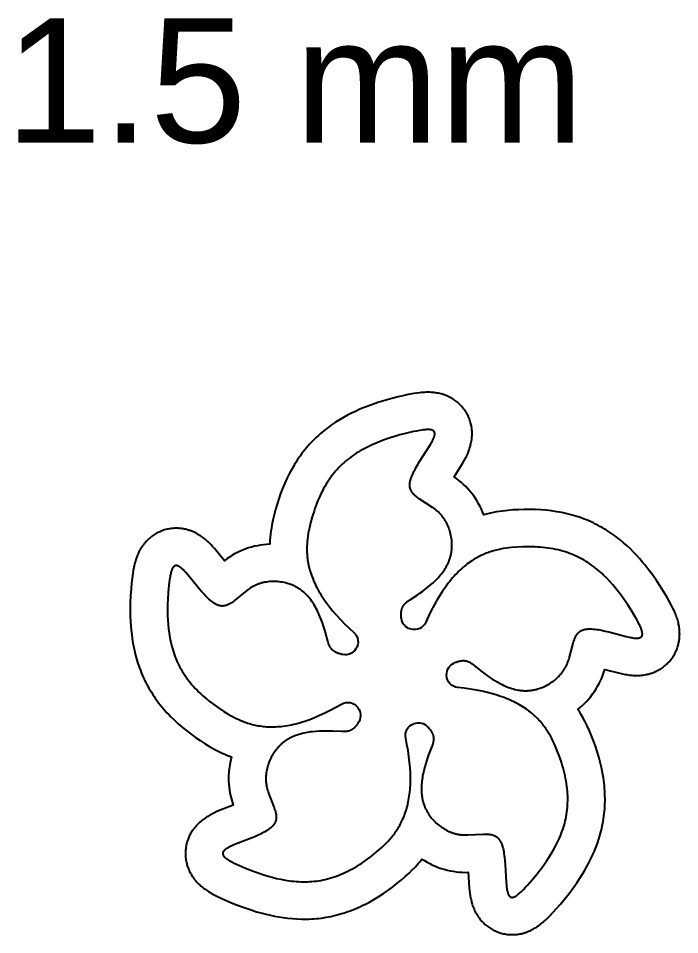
# Model space of a CAD drawing. Extents: x -221 to 104, y -309 to -96.
# Drawn here: x -71.23 to -44.63, y -136.86 to -100.02 of the extents above; entities that cross this region are included whole.
import ezdxf

# ---------------------------------------------------------------- set-up
doc = ezdxf.new("R2010")
doc.units = 0
doc.layers.add('DEFAULT', color=7, linetype='CONTINUOUS')
doc.layers.add('FLOWERS', color=7, linetype='CONTINUOUS')
doc.styles.add('DEFAULT', font='arial.ttf')

msp = doc.modelspace()

# ---------------------------------------------------------------- linework, layer by layer
at = {"layer": 'DEFAULT'}
msp.add_lwpolyline([(-62.653, -129.717, 0.155567), (-62.586, -131.655), (-63.173, -131.887), (-63.272, -131.93), (-63.371, -131.976), (-63.422, -132.002), (-63.472, -132.028), (-63.522, -132.054), (-63.571, -132.082), (-63.609, -132.105), (-63.646, -132.128), (-63.682, -132.151), (-63.719, -132.175), (-63.759, -132.204), (-63.799, -132.233), (-63.838, -132.264), (-63.877, -132.295), (-63.921, -132.333), (-63.965, -132.373), (-64.007, -132.413), (-64.047, -132.455), (-64.071, -132.482), (-64.095, -132.508), (-64.118, -132.535), (-64.14, -132.563), (-64.162, -132.591), (-64.183, -132.619), (-64.204, -132.648), (-64.224, -132.678), (-64.248, -132.713), (-64.27, -132.75), (-64.292, -132.787), (-64.312, -132.824), (-64.332, -132.862), (-64.351, -132.901), (-64.368, -132.94), (-64.385, -132.979), (-64.403, -133.025), (-64.419, -133.071), (-64.434, -133.118), (-64.448, -133.165), (-64.461, -133.212), (-64.471, -133.26), (-64.481, -133.308), (-64.489, -133.357), (-64.496, -133.407), (-64.501, -133.458), (-64.504, -133.509), (-64.506, -133.56), (-64.507, -133.611), (-64.506, -133.662), (-64.503, -133.713), (-64.498, -133.764), (-64.493, -133.813), (-64.486, -133.862), (-64.477, -133.91), (-64.467, -133.959), (-64.456, -134.004), (-64.444, -134.048), (-64.431, -134.093), (-64.416, -134.137), (-64.402, -134.175), (-64.387, -134.213), (-64.372, -134.251), (-64.355, -134.288), (-64.337, -134.325), (-64.319, -134.361), (-64.3, -134.397), (-64.28, -134.433), (-64.263, -134.462), (-64.245, -134.49), (-64.227, -134.518), (-64.208, -134.545), (-64.189, -134.573), (-64.169, -134.599), (-64.149, -134.626), (-64.129, -134.652), (-64.094, -134.694), (-64.058, -134.735), (-64.021, -134.774), (-63.982, -134.813), (-63.95, -134.845), (-63.916, -134.876), (-63.882, -134.906), (-63.847, -134.935), (-63.804, -134.969), (-63.761, -135.002), (-63.717, -135.035), (-63.672, -135.066), (-63.618, -135.102), (-63.564, -135.136), (-63.508, -135.17), (-63.452, -135.202), (-63.349, -135.259), (-63.245, -135.312), (-63.039, -135.41), (-62.892, -135.477), (-62.657, -135.578), (-62.419, -135.673), (-62.144, -135.776), (-61.865, -135.87), (-61.645, -135.938), (-61.423, -136), (-61.257, -136.042), (-61.09, -136.081), (-60.922, -136.115), (-60.753, -136.146), (-60.571, -136.175), (-60.389, -136.198), (-60.206, -136.217), (-60.023, -136.229), (-59.83, -136.236), (-59.734, -136.237), (-59.637, -136.236), (-59.54, -136.234), (-59.442, -136.23), (-59.345, -136.224), (-59.248, -136.216), (-59.148, -136.206), (-59.049, -136.194), (-58.951, -136.18), (-58.852, -136.164), (-58.754, -136.147), (-58.657, -136.128), (-58.559, -136.106), (-58.462, -136.083), (-58.363, -136.058), (-58.264, -136.03), (-58.166, -136.001), (-58.069, -135.969), (-57.972, -135.936), (-57.875, -135.901), (-57.779, -135.864), (-57.684, -135.826), (-57.587, -135.784), (-57.49, -135.741), (-57.393, -135.696), (-57.298, -135.649), (-57.109, -135.551), (-56.924, -135.446), (-56.734, -135.33), (-56.547, -135.209), (-56.365, -135.082), (-56.185, -134.95), (-56.007, -134.811), (-55.831, -134.668), (-55.67, -134.529), (-55.513, -134.385), (-55.385, -134.26), (-55.26, -134.13), (-55.14, -133.997), (-55.082, -133.929), (-54.994, -133.82, 0.155567), (-53.13, -134.355), (-53.091, -134.984), (-53.08, -135.093), (-53.067, -135.201), (-53.059, -135.257), (-53.05, -135.313), (-53.039, -135.368), (-53.028, -135.424), (-53.018, -135.466), (-53.008, -135.509), (-52.997, -135.551), (-52.985, -135.593), (-52.971, -135.64), (-52.955, -135.687), (-52.938, -135.734), (-52.92, -135.78), (-52.898, -135.834), (-52.874, -135.888), (-52.848, -135.94), (-52.82, -135.992), (-52.803, -136.023), (-52.785, -136.053), (-52.766, -136.084), (-52.747, -136.114), (-52.727, -136.143), (-52.706, -136.172), (-52.685, -136.201), (-52.664, -136.229), (-52.637, -136.262), (-52.609, -136.295), (-52.581, -136.327), (-52.551, -136.358), (-52.521, -136.388), (-52.49, -136.418), (-52.459, -136.447), (-52.426, -136.475), (-52.389, -136.506), (-52.35, -136.536), (-52.31, -136.565), (-52.27, -136.592), (-52.228, -136.619), (-52.186, -136.644), (-52.143, -136.668), (-52.1, -136.69), (-52.054, -136.713), (-52.007, -136.733), (-51.959, -136.752), (-51.911, -136.77), (-51.863, -136.786), (-51.814, -136.801), (-51.765, -136.814), (-51.715, -136.826), (-51.667, -136.835), (-51.618, -136.843), (-51.569, -136.85), (-51.52, -136.856), (-51.474, -136.859), (-51.428, -136.861), (-51.382, -136.862), (-51.335, -136.862), (-51.294, -136.861), (-51.254, -136.859), (-51.213, -136.855), (-51.172, -136.851), (-51.132, -136.846), (-51.092, -136.839), (-51.051, -136.832), (-51.011, -136.824), (-50.979, -136.817), (-50.947, -136.809), (-50.914, -136.8), (-50.882, -136.791), (-50.851, -136.781), (-50.819, -136.771), (-50.788, -136.76), (-50.756, -136.748), (-50.706, -136.728), (-50.656, -136.706), (-50.607, -136.683), (-50.558, -136.659), (-50.518, -136.637), (-50.478, -136.615), (-50.439, -136.592), (-50.4, -136.568), (-50.355, -136.538), (-50.31, -136.507), (-50.265, -136.475), (-50.222, -136.442), (-50.171, -136.402), (-50.121, -136.36), (-50.072, -136.318), (-50.024, -136.275), (-49.94, -136.195), (-49.858, -136.114), (-49.698, -135.946), (-49.59, -135.827), (-49.421, -135.634), (-49.257, -135.438), (-49.074, -135.207), (-48.898, -134.972), (-48.766, -134.783), (-48.638, -134.591), (-48.547, -134.446), (-48.459, -134.299), (-48.374, -134.15), (-48.292, -133.999), (-48.209, -133.836), (-48.13, -133.669), (-48.056, -133.501), (-47.988, -133.331), (-47.921, -133.15), (-47.891, -133.058), (-47.862, -132.966), (-47.834, -132.873), (-47.808, -132.779), (-47.783, -132.684), (-47.761, -132.589), (-47.74, -132.492), (-47.72, -132.394), (-47.703, -132.296), (-47.688, -132.197), (-47.674, -132.099), (-47.662, -132), (-47.652, -131.901), (-47.644, -131.801), (-47.638, -131.699), (-47.634, -131.597), (-47.631, -131.494), (-47.631, -131.392), (-47.633, -131.289), (-47.636, -131.187), (-47.641, -131.084), (-47.648, -130.982), (-47.658, -130.876), (-47.669, -130.77), (-47.682, -130.665), (-47.697, -130.56), (-47.733, -130.35), (-47.775, -130.142), (-47.826, -129.925), (-47.884, -129.71), (-47.948, -129.497), (-48.018, -129.286), (-48.095, -129.073), (-48.177, -128.862), (-48.26, -128.665), (-48.348, -128.472), (-48.427, -128.311), (-48.512, -128.153), (-48.602, -127.997), (-48.649, -127.921), (-48.725, -127.803, 0.155567), (-47.64, -126.196), (-47.03, -126.353), (-46.923, -126.377), (-46.816, -126.397), (-46.76, -126.407), (-46.704, -126.415), (-46.648, -126.423), (-46.592, -126.429), (-46.549, -126.433), (-46.505, -126.437), (-46.462, -126.439), (-46.418, -126.441), (-46.368, -126.442), (-46.319, -126.441), (-46.269, -126.44), (-46.22, -126.437), (-46.161, -126.432), (-46.103, -126.426), (-46.045, -126.417), (-45.988, -126.407), (-45.953, -126.4), (-45.918, -126.393), (-45.884, -126.384), (-45.849, -126.375), (-45.815, -126.365), (-45.781, -126.355), (-45.747, -126.343), (-45.714, -126.332), (-45.674, -126.316), (-45.634, -126.3), (-45.595, -126.283), (-45.556, -126.265), (-45.518, -126.245), (-45.48, -126.225), (-45.443, -126.204), (-45.406, -126.182), (-45.365, -126.156), (-45.325, -126.128), (-45.285, -126.099), (-45.246, -126.069), (-45.208, -126.038), (-45.171, -126.006), (-45.136, -125.972), (-45.101, -125.938), (-45.065, -125.901), (-45.031, -125.863), (-44.998, -125.824), (-44.967, -125.783), (-44.936, -125.742), (-44.907, -125.7), (-44.88, -125.657), (-44.853, -125.613), (-44.829, -125.571), (-44.806, -125.527), (-44.785, -125.483), (-44.765, -125.438), (-44.747, -125.395), (-44.73, -125.352), (-44.715, -125.308), (-44.701, -125.264), (-44.69, -125.225), (-44.679, -125.185), (-44.67, -125.145), (-44.661, -125.105), (-44.654, -125.065), (-44.647, -125.025), (-44.642, -124.985), (-44.637, -124.944), (-44.634, -124.911), (-44.632, -124.878), (-44.63, -124.844), (-44.629, -124.811), (-44.628, -124.778), (-44.629, -124.745), (-44.629, -124.711), (-44.631, -124.678), (-44.634, -124.624), (-44.639, -124.57), (-44.646, -124.516), (-44.654, -124.462), (-44.662, -124.417), (-44.671, -124.372), (-44.681, -124.328), (-44.692, -124.283), (-44.706, -124.231), (-44.722, -124.179), (-44.739, -124.127), (-44.756, -124.075), (-44.779, -124.014), (-44.803, -123.954), (-44.828, -123.894), (-44.855, -123.835), (-44.905, -123.729), (-44.958, -123.624), (-45.066, -123.424), (-45.146, -123.284), (-45.277, -123.064), (-45.413, -122.847), (-45.558, -122.628), (-45.709, -122.414), (-45.865, -122.203), (-46.027, -121.997), (-46.137, -121.866), (-46.25, -121.736), (-46.365, -121.609), (-46.483, -121.485), (-46.613, -121.355), (-46.747, -121.229), (-46.884, -121.107), (-47.025, -120.989), (-47.177, -120.87), (-47.255, -120.812), (-47.333, -120.756), (-47.413, -120.701), (-47.495, -120.647), (-47.577, -120.595), (-47.66, -120.544), (-47.747, -120.494), (-47.834, -120.445), (-47.921, -120.398), (-48.01, -120.353), (-48.1, -120.31), (-48.19, -120.268), (-48.281, -120.228), (-48.373, -120.19), (-48.469, -120.152), (-48.565, -120.116), (-48.662, -120.082), (-48.759, -120.05), (-48.857, -120.02), (-48.956, -119.992), (-49.055, -119.965), (-49.154, -119.94), (-49.258, -119.917), (-49.362, -119.895), (-49.466, -119.875), (-49.571, -119.856), (-49.781, -119.825), (-49.992, -119.801), (-50.214, -119.783), (-50.437, -119.771), (-50.659, -119.767), (-50.882, -119.768), (-51.108, -119.775), (-51.334, -119.788), (-51.546, -119.806), (-51.758, -119.83), (-51.877, -119.847), (-51.996, -119.866), (-52.114, -119.888), (-52.232, -119.912), (-52.347, -119.939), (-52.51, -119.982, 0.155567), (-53.703, -118.453), (-53.365, -117.922), (-53.31, -117.827), (-53.257, -117.732), (-53.231, -117.682), (-53.205, -117.631), (-53.181, -117.58), (-53.158, -117.529), (-53.14, -117.489), (-53.124, -117.448), (-53.108, -117.408), (-53.093, -117.367), (-53.077, -117.32), (-53.062, -117.273), (-53.048, -117.225), (-53.035, -117.177), (-53.022, -117.12), (-53.01, -117.063), (-53, -117.005), (-52.992, -116.947), (-52.988, -116.912), (-52.984, -116.877), (-52.982, -116.841), (-52.98, -116.806), (-52.978, -116.77), (-52.978, -116.735), (-52.978, -116.699), (-52.979, -116.663), (-52.981, -116.621), (-52.984, -116.578), (-52.989, -116.535), (-52.994, -116.493), (-53.001, -116.451), (-53.008, -116.409), (-53.017, -116.367), (-53.026, -116.325), (-53.039, -116.277), (-53.053, -116.23), (-53.068, -116.184), (-53.084, -116.138), (-53.102, -116.092), (-53.121, -116.047), (-53.142, -116.002), (-53.164, -115.959), (-53.188, -115.914), (-53.214, -115.869), (-53.241, -115.826), (-53.27, -115.784), (-53.299, -115.742), (-53.33, -115.701), (-53.363, -115.662), (-53.396, -115.623), (-53.429, -115.587), (-53.464, -115.552), (-53.499, -115.518), (-53.536, -115.485), (-53.571, -115.454), (-53.607, -115.425), (-53.644, -115.397), (-53.682, -115.37), (-53.715, -115.347), (-53.75, -115.325), (-53.785, -115.304), (-53.82, -115.284), (-53.856, -115.264), (-53.892, -115.245), (-53.929, -115.228), (-53.966, -115.211), (-53.997, -115.198), (-54.027, -115.185), (-54.059, -115.173), (-54.09, -115.162), (-54.121, -115.151), (-54.153, -115.141), (-54.185, -115.131), (-54.217, -115.122), (-54.27, -115.109), (-54.323, -115.097), (-54.376, -115.087), (-54.43, -115.078), (-54.475, -115.072), (-54.52, -115.066), (-54.566, -115.062), (-54.611, -115.059), (-54.666, -115.056), (-54.72, -115.055), (-54.775, -115.055), (-54.829, -115.056), (-54.894, -115.058), (-54.959, -115.063), (-55.023, -115.068), (-55.088, -115.075), (-55.204, -115.09), (-55.32, -115.108), (-55.544, -115.149), (-55.702, -115.182), (-55.952, -115.238), (-56.2, -115.301), (-56.483, -115.38), (-56.764, -115.467), (-56.982, -115.542), (-57.198, -115.622), (-57.357, -115.686), (-57.515, -115.753), (-57.672, -115.823), (-57.826, -115.898), (-57.99, -115.981), (-58.151, -116.069), (-58.31, -116.162), (-58.466, -116.26), (-58.626, -116.367), (-58.704, -116.423), (-58.782, -116.48), (-58.859, -116.54), (-58.936, -116.601), (-59.011, -116.663), (-59.085, -116.726), (-59.159, -116.793), (-59.232, -116.86), (-59.304, -116.93), (-59.375, -117), (-59.444, -117.072), (-59.511, -117.145), (-59.578, -117.219), (-59.642, -117.295), (-59.708, -117.374), (-59.771, -117.454), (-59.833, -117.536), (-59.894, -117.619), (-59.953, -117.702), (-60.01, -117.787), (-60.066, -117.873), (-60.121, -117.96), (-60.175, -118.051), (-60.228, -118.144), (-60.28, -118.237), (-60.329, -118.331), (-60.424, -118.521), (-60.512, -118.715), (-60.598, -118.92), (-60.678, -119.128), (-60.751, -119.338), (-60.818, -119.55), (-60.881, -119.768), (-60.939, -119.987), (-60.988, -120.194), (-61.03, -120.402), (-61.051, -120.521), (-61.07, -120.64), (-61.085, -120.759), (-61.098, -120.879), (-61.109, -120.996), (-61.118, -121.165, 0.155578), (-62.941, -121.827), (-63.342, -121.341), (-63.414, -121.26), (-63.489, -121.18), (-63.528, -121.14), (-63.569, -121.1), (-63.609, -121.061), (-63.651, -121.023), (-63.684, -120.994), (-63.717, -120.966), (-63.751, -120.938), (-63.785, -120.911), (-63.825, -120.881), (-63.865, -120.852), (-63.906, -120.825), (-63.948, -120.798), (-63.998, -120.767), (-64.049, -120.738), (-64.101, -120.711), (-64.153, -120.685), (-64.185, -120.67), (-64.218, -120.656), (-64.251, -120.643), (-64.284, -120.63), (-64.318, -120.618), (-64.351, -120.606), (-64.385, -120.596), (-64.419, -120.586), (-64.46, -120.574), (-64.502, -120.564), (-64.544, -120.555), (-64.586, -120.547), (-64.628, -120.54), (-64.671, -120.534), (-64.713, -120.53), (-64.756, -120.526), (-64.805, -120.523), (-64.854, -120.522), (-64.903, -120.522), (-64.952, -120.523), (-65.001, -120.526), (-65.05, -120.53), (-65.098, -120.536), (-65.147, -120.544), (-65.197, -120.553), (-65.247, -120.564), (-65.297, -120.576), (-65.346, -120.59), (-65.394, -120.605), (-65.443, -120.622), (-65.49, -120.641), (-65.538, -120.661), (-65.582, -120.681), (-65.626, -120.703), (-65.67, -120.726), (-65.712, -120.751), (-65.752, -120.775), (-65.791, -120.8), (-65.829, -120.827), (-65.866, -120.854), (-65.898, -120.879), (-65.93, -120.905), (-65.961, -120.931), (-65.991, -120.959), (-66.021, -120.987), (-66.05, -121.016), (-66.078, -121.045), (-66.106, -121.075), (-66.128, -121.1), (-66.149, -121.126), (-66.17, -121.152), (-66.191, -121.178), (-66.211, -121.204), (-66.23, -121.231), (-66.249, -121.259), (-66.267, -121.287), (-66.296, -121.333), (-66.324, -121.379), (-66.35, -121.427), (-66.375, -121.475), (-66.395, -121.516), (-66.414, -121.558), (-66.432, -121.6), (-66.449, -121.642), (-66.469, -121.693), (-66.487, -121.744), (-66.504, -121.796), (-66.52, -121.848), (-66.537, -121.911), (-66.553, -121.973), (-66.568, -122.037), (-66.582, -122.1), (-66.603, -122.215), (-66.622, -122.331), (-66.652, -122.557), (-66.67, -122.717), (-66.693, -122.972), (-66.71, -123.228), (-66.723, -123.522), (-66.726, -123.816), (-66.723, -124.046), (-66.713, -124.276), (-66.702, -124.447), (-66.687, -124.618), (-66.668, -124.789), (-66.645, -124.959), (-66.616, -125.14), (-66.583, -125.321), (-66.543, -125.5), (-66.499, -125.679), (-66.446, -125.864), (-66.417, -125.956), (-66.386, -126.048), (-66.354, -126.14), (-66.32, -126.231), (-66.284, -126.322), (-66.246, -126.412), (-66.206, -126.503), (-66.164, -126.594), (-66.121, -126.683), (-66.075, -126.772), (-66.028, -126.86), (-65.98, -126.947), (-65.93, -127.033), (-65.878, -127.118), (-65.823, -127.204), (-65.766, -127.29), (-65.707, -127.374), (-65.647, -127.457), (-65.586, -127.539), (-65.523, -127.62), (-65.458, -127.7), (-65.393, -127.778), (-65.323, -127.858), (-65.251, -127.937), (-65.179, -128.015), (-65.105, -128.091), (-64.953, -128.24), (-64.796, -128.384), (-64.628, -128.529), (-64.454, -128.669), (-64.277, -128.803), (-64.096, -128.933), (-63.909, -129.06), (-63.718, -129.183), (-63.536, -129.293), (-63.351, -129.398), (-63.245, -129.455), (-63.137, -129.509), (-63.029, -129.561), (-62.919, -129.61), (-62.81, -129.656)], format="xyb", close=True, dxfattribs=at)
at = {"layer": 'FLOWERS'}
msp.add_lwpolyline([(-57.524, -128.288), (-57.547, -128.329), (-57.57, -128.367), (-57.582, -128.385), (-57.594, -128.403), (-57.606, -128.419), (-57.617, -128.436), (-57.629, -128.451), (-57.641, -128.466), (-57.653, -128.481), (-57.665, -128.494), (-57.677, -128.508), (-57.689, -128.52), (-57.701, -128.532), (-57.713, -128.544), (-57.725, -128.555), (-57.737, -128.566), (-57.749, -128.576), (-57.761, -128.585), (-57.773, -128.594), (-57.785, -128.603), (-57.797, -128.611), (-57.81, -128.619), (-57.822, -128.626), (-57.834, -128.633), (-57.847, -128.64), (-57.859, -128.646), (-57.871, -128.651), (-57.884, -128.657), (-57.896, -128.661), (-57.909, -128.666), (-57.921, -128.67), (-57.934, -128.674), (-57.947, -128.678), (-57.959, -128.681), (-57.972, -128.684), (-57.985, -128.687), (-57.998, -128.689), (-58.011, -128.691), (-58.024, -128.693), (-58.037, -128.694), (-58.063, -128.697), (-58.089, -128.699), (-58.115, -128.7), (-58.142, -128.7), (-58.169, -128.7), (-58.223, -128.698), (-58.588, -128.678), (-58.72, -128.675), (-58.855, -128.674), (-58.991, -128.676), (-59.129, -128.681), (-59.268, -128.691), (-59.406, -128.704), (-59.475, -128.713), (-59.544, -128.723), (-59.612, -128.735), (-59.68, -128.747), (-59.747, -128.762), (-59.814, -128.778), (-59.88, -128.795), (-59.945, -128.814), (-60.01, -128.835), (-60.073, -128.857), (-60.136, -128.882), (-60.197, -128.908), (-60.257, -128.936), (-60.287, -128.951), (-60.316, -128.966), (-60.345, -128.982), (-60.374, -128.998), (-60.402, -129.015), (-60.43, -129.033), (-60.457, -129.051), (-60.485, -129.069), (-60.511, -129.088), (-60.538, -129.108), (-60.563, -129.128), (-60.589, -129.148), (-60.614, -129.169), (-60.639, -129.191), (-60.663, -129.213), (-60.687, -129.235), (-60.71, -129.258), (-60.733, -129.281), (-60.756, -129.305), (-60.778, -129.329), (-60.8, -129.354), (-60.821, -129.378), (-60.842, -129.404), (-60.863, -129.429), (-60.902, -129.482), (-60.94, -129.535), (-60.975, -129.59), (-61.009, -129.646), (-61.041, -129.703), (-61.071, -129.761), (-61.1, -129.82), (-61.126, -129.879), (-61.15, -129.94), (-61.172, -130.001), (-61.192, -130.062), (-61.209, -130.125), (-61.225, -130.187), (-61.238, -130.25), (-61.25, -130.312), (-61.254, -130.344), (-61.259, -130.375), (-61.262, -130.407), (-61.265, -130.438), (-61.268, -130.47), (-61.27, -130.501), (-61.271, -130.533), (-61.272, -130.564), (-61.272, -130.596), (-61.272, -130.627), (-61.271, -130.658), (-61.269, -130.689), (-61.267, -130.72), (-61.264, -130.751), (-61.26, -130.782), (-61.256, -130.812), (-61.252, -130.843), (-61.246, -130.873), (-61.241, -130.903), (-61.234, -130.933), (-61.22, -130.993), (-61.204, -131.052), (-61.186, -131.11), (-61.167, -131.168), (-60.936, -131.761), (-60.919, -131.811), (-60.903, -131.861), (-60.889, -131.909), (-60.883, -131.933), (-60.878, -131.957), (-60.872, -131.98), (-60.868, -132.004), (-60.864, -132.027), (-60.861, -132.05), (-60.859, -132.073), (-60.857, -132.096), (-60.856, -132.118), (-60.856, -132.13), (-60.856, -132.141), (-60.856, -132.152), (-60.856, -132.163), (-60.857, -132.174), (-60.858, -132.185), (-60.859, -132.196), (-60.86, -132.207), (-60.862, -132.217), (-60.863, -132.228), (-60.865, -132.239), (-60.867, -132.25), (-60.87, -132.26), (-60.872, -132.271), (-60.875, -132.281), (-60.878, -132.292), (-60.882, -132.302), (-60.885, -132.313), (-60.889, -132.323), (-60.893, -132.333), (-60.898, -132.343), (-60.903, -132.354), (-60.907, -132.364), (-60.913, -132.374), (-60.918, -132.384), (-60.924, -132.394), (-60.93, -132.404), (-60.936, -132.414), (-60.943, -132.424), (-60.95, -132.433), (-60.957, -132.443), (-60.965, -132.453), (-60.973, -132.462), (-60.981, -132.472), (-60.989, -132.482), (-60.998, -132.491), (-61.016, -132.51), (-61.035, -132.529), (-61.056, -132.547), (-61.077, -132.565), (-61.099, -132.583), (-61.122, -132.601), (-61.146, -132.619), (-61.171, -132.637), (-61.197, -132.654), (-61.25, -132.688), (-61.307, -132.722), (-61.366, -132.755), (-61.428, -132.787), (-61.491, -132.819), (-61.556, -132.85), (-61.691, -132.91), (-61.829, -132.968), (-62.497, -133.23), (-62.611, -133.278), (-62.663, -133.301), (-62.713, -133.324), (-62.758, -133.347), (-62.8, -133.37), (-62.82, -133.381), (-62.838, -133.392), (-62.856, -133.403), (-62.872, -133.414), (-62.888, -133.425), (-62.902, -133.436), (-62.916, -133.446), (-62.922, -133.452), (-62.928, -133.457), (-62.934, -133.463), (-62.94, -133.468), (-62.945, -133.473), (-62.95, -133.479), (-62.955, -133.484), (-62.96, -133.489), (-62.965, -133.495), (-62.969, -133.5), (-62.973, -133.505), (-62.977, -133.511), (-62.98, -133.516), (-62.984, -133.521), (-62.987, -133.526), (-62.99, -133.532), (-62.992, -133.537), (-62.995, -133.542), (-62.996, -133.545), (-62.997, -133.548), (-62.998, -133.55), (-62.999, -133.553), (-63, -133.555), (-63.001, -133.558), (-63.001, -133.561), (-63.002, -133.563), (-63.003, -133.566), (-63.004, -133.569), (-63.004, -133.571), (-63.005, -133.574), (-63.005, -133.577), (-63.006, -133.579), (-63.006, -133.582), (-63.006, -133.584), (-63.007, -133.587), (-63.007, -133.59), (-63.007, -133.592), (-63.007, -133.595), (-63.007, -133.598), (-63.007, -133.6), (-63.007, -133.603), (-63.007, -133.605), (-63.007, -133.608), (-63.007, -133.611), (-63.006, -133.613), (-63.006, -133.616), (-63.006, -133.619), (-63.005, -133.621), (-63.005, -133.624), (-63.004, -133.626), (-63.004, -133.629), (-63.003, -133.632), (-63.002, -133.634), (-63.001, -133.637), (-63.001, -133.64), (-63, -133.642), (-62.998, -133.647), (-62.996, -133.653), (-62.994, -133.658), (-62.991, -133.663), (-62.989, -133.669), (-62.986, -133.674), (-62.983, -133.679), (-62.98, -133.684), (-62.976, -133.69), (-62.973, -133.695), (-62.969, -133.7), (-62.965, -133.706), (-62.96, -133.711), (-62.956, -133.716), (-62.951, -133.722), (-62.947, -133.727), (-62.942, -133.732), (-62.931, -133.743), (-62.92, -133.754), (-62.908, -133.765), (-62.895, -133.776), (-62.882, -133.786), (-62.868, -133.797), (-62.853, -133.808), (-62.837, -133.819), (-62.804, -133.842), (-62.768, -133.864), (-62.73, -133.887), (-62.689, -133.91), (-62.645, -133.934), (-62.551, -133.982), (-62.447, -134.031), (-62.335, -134.083), (-62.086, -134.19), (-61.809, -134.301), (-61.661, -134.355), (-61.507, -134.409), (-61.348, -134.46), (-61.185, -134.509), (-61.018, -134.555), (-60.847, -134.598), (-60.674, -134.635), (-60.498, -134.668), (-60.32, -134.695), (-60.231, -134.707), (-60.141, -134.716), (-60.051, -134.724), (-59.961, -134.73), (-59.871, -134.735), (-59.781, -134.737), (-59.692, -134.737), (-59.602, -134.735), (-59.512, -134.731), (-59.422, -134.725), (-59.332, -134.717), (-59.243, -134.706), (-59.153, -134.694), (-59.063, -134.679), (-58.973, -134.661), (-58.883, -134.642), (-58.793, -134.62), (-58.702, -134.595), (-58.612, -134.568), (-58.521, -134.539), (-58.43, -134.507), (-58.339, -134.473), (-58.248, -134.436), (-58.156, -134.396), (-58.064, -134.354), (-57.972, -134.309), (-57.879, -134.261), (-57.786, -134.211), (-57.693, -134.158), (-57.599, -134.102), (-57.505, -134.043), (-57.41, -133.981), (-57.315, -133.917), (-57.22, -133.849), (-57.027, -133.705), (-56.832, -133.549), (-56.67, -133.411), (-56.59, -133.338), (-56.509, -133.262), (-56.43, -133.183), (-56.352, -133.101), (-56.274, -133.015), (-56.199, -132.926), (-56.162, -132.879), (-56.126, -132.832), (-56.09, -132.783), (-56.054, -132.733), (-56.02, -132.683), (-55.986, -132.631), (-55.952, -132.577), (-55.92, -132.523), (-55.888, -132.467), (-55.857, -132.41), (-55.827, -132.352), (-55.798, -132.292), (-55.77, -132.231), (-55.742, -132.168), (-55.716, -132.104), (-55.691, -132.038), (-55.667, -131.971), (-55.643, -131.902), (-55.621, -131.832), (-55.601, -131.76), (-55.581, -131.687), (-55.563, -131.611), (-55.546, -131.534), (-55.53, -131.455), (-55.516, -131.375), (-55.503, -131.293), (-55.492, -131.208), (-55.482, -131.122), (-55.473, -131.034), (-55.466, -130.944), (-55.461, -130.852), (-55.457, -130.759), (-55.455, -130.663), (-55.455, -130.565), (-55.46, -130.362), (-55.471, -130.151), (-55.491, -129.931), (-55.518, -129.702), (-55.553, -129.464), (-55.597, -129.216), (-55.649, -128.958, -0.376728), (-55.328, -128.381, 0.002979), (-55.306, -128.373, -0.301409), (-54.768, -128.5), (-54.736, -128.535), (-54.707, -128.569), (-54.694, -128.585), (-54.681, -128.602), (-54.668, -128.618), (-54.656, -128.635), (-54.645, -128.651), (-54.635, -128.667), (-54.625, -128.682), (-54.615, -128.698), (-54.606, -128.713), (-54.598, -128.729), (-54.59, -128.744), (-54.583, -128.759), (-54.576, -128.774), (-54.57, -128.788), (-54.564, -128.803), (-54.558, -128.817), (-54.553, -128.832), (-54.549, -128.846), (-54.545, -128.86), (-54.541, -128.874), (-54.538, -128.888), (-54.536, -128.902), (-54.533, -128.916), (-54.531, -128.929), (-54.53, -128.943), (-54.529, -128.956), (-54.528, -128.97), (-54.527, -128.983), (-54.527, -128.996), (-54.527, -129.009), (-54.528, -129.023), (-54.529, -129.036), (-54.53, -129.049), (-54.531, -129.062), (-54.533, -129.075), (-54.535, -129.088), (-54.537, -129.1), (-54.54, -129.113), (-54.545, -129.139), (-54.552, -129.164), (-54.559, -129.19), (-54.567, -129.215), (-54.576, -129.241), (-54.594, -129.292), (-54.726, -129.633), (-54.77, -129.757), (-54.812, -129.885), (-54.853, -130.015), (-54.89, -130.148), (-54.924, -130.283), (-54.953, -130.419), (-54.966, -130.487), (-54.978, -130.555), (-54.988, -130.624), (-54.997, -130.692), (-55.004, -130.761), (-55.01, -130.829), (-55.014, -130.898), (-55.016, -130.966), (-55.016, -131.033), (-55.014, -131.101), (-55.011, -131.168), (-55.005, -131.234), (-54.996, -131.3), (-54.992, -131.333), (-54.986, -131.365), (-54.98, -131.398), (-54.973, -131.43), (-54.966, -131.462), (-54.958, -131.494), (-54.949, -131.526), (-54.94, -131.557), (-54.93, -131.588), (-54.92, -131.62), (-54.909, -131.65), (-54.897, -131.681), (-54.885, -131.711), (-54.872, -131.741), (-54.858, -131.771), (-54.845, -131.801), (-54.83, -131.83), (-54.815, -131.859), (-54.799, -131.888), (-54.783, -131.917), (-54.767, -131.945), (-54.75, -131.973), (-54.732, -132.001), (-54.714, -132.028), (-54.677, -132.082), (-54.637, -132.134), (-54.596, -132.185), (-54.554, -132.235), (-54.509, -132.283), (-54.463, -132.329), (-54.416, -132.374), (-54.367, -132.417), (-54.317, -132.459), (-54.266, -132.499), (-54.214, -132.536), (-54.16, -132.573), (-54.106, -132.607), (-54.05, -132.639), (-53.994, -132.669), (-53.965, -132.683), (-53.937, -132.697), (-53.908, -132.71), (-53.879, -132.723), (-53.85, -132.735), (-53.82, -132.746), (-53.791, -132.757), (-53.761, -132.768), (-53.732, -132.778), (-53.702, -132.787), (-53.672, -132.796), (-53.642, -132.804), (-53.612, -132.811), (-53.581, -132.818), (-53.551, -132.824), (-53.521, -132.83), (-53.49, -132.835), (-53.46, -132.839), (-53.429, -132.843), (-53.399, -132.846), (-53.338, -132.851), (-53.277, -132.854), (-53.216, -132.855), (-53.155, -132.855), (-52.519, -132.818), (-52.466, -132.817), (-52.414, -132.818), (-52.364, -132.82), (-52.339, -132.821), (-52.315, -132.823), (-52.291, -132.826), (-52.267, -132.829), (-52.244, -132.832), (-52.221, -132.837), (-52.199, -132.841), (-52.176, -132.847), (-52.155, -132.853), (-52.144, -132.856), (-52.133, -132.859), (-52.123, -132.863), (-52.113, -132.867), (-52.102, -132.871), (-52.092, -132.875), (-52.082, -132.879), (-52.072, -132.884), (-52.062, -132.889), (-52.053, -132.894), (-52.043, -132.899), (-52.033, -132.904), (-52.024, -132.91), (-52.015, -132.915), (-52.006, -132.921), (-51.997, -132.928), (-51.988, -132.934), (-51.979, -132.941), (-51.97, -132.948), (-51.962, -132.955), (-51.954, -132.962), (-51.945, -132.97), (-51.937, -132.978), (-51.929, -132.986), (-51.921, -132.994), (-51.914, -133.003), (-51.906, -133.011), (-51.899, -133.02), (-51.891, -133.03), (-51.884, -133.039), (-51.877, -133.049), (-51.87, -133.06), (-51.864, -133.07), (-51.857, -133.081), (-51.85, -133.092), (-51.844, -133.103), (-51.832, -133.126), (-51.82, -133.15), (-51.809, -133.175), (-51.798, -133.201), (-51.787, -133.228), (-51.778, -133.255), (-51.768, -133.283), (-51.759, -133.313), (-51.75, -133.342), (-51.734, -133.404), (-51.72, -133.468), (-51.707, -133.535), (-51.695, -133.603), (-51.685, -133.673), (-51.675, -133.745), (-51.66, -133.891), (-51.647, -134.041), (-51.604, -134.757), (-51.594, -134.88), (-51.588, -134.937), (-51.582, -134.991), (-51.574, -135.042), (-51.566, -135.088), (-51.561, -135.11), (-51.556, -135.131), (-51.551, -135.151), (-51.546, -135.17), (-51.54, -135.188), (-51.534, -135.206), (-51.528, -135.222), (-51.525, -135.23), (-51.522, -135.237), (-51.518, -135.244), (-51.515, -135.251), (-51.512, -135.258), (-51.508, -135.265), (-51.505, -135.271), (-51.501, -135.277), (-51.497, -135.283), (-51.494, -135.289), (-51.49, -135.294), (-51.486, -135.3), (-51.482, -135.305), (-51.478, -135.31), (-51.474, -135.314), (-51.47, -135.319), (-51.466, -135.323), (-51.461, -135.327), (-51.459, -135.329), (-51.457, -135.33), (-51.455, -135.332), (-51.453, -135.334), (-51.45, -135.336), (-51.448, -135.337), (-51.446, -135.339), (-51.444, -135.34), (-51.441, -135.342), (-51.439, -135.343), (-51.437, -135.345), (-51.434, -135.346), (-51.432, -135.347), (-51.43, -135.349), (-51.427, -135.35), (-51.425, -135.351), (-51.423, -135.352), (-51.42, -135.353), (-51.418, -135.354), (-51.415, -135.355), (-51.413, -135.356), (-51.41, -135.356), (-51.408, -135.357), (-51.405, -135.358), (-51.403, -135.359), (-51.4, -135.359), (-51.397, -135.36), (-51.395, -135.36), (-51.392, -135.361), (-51.39, -135.361), (-51.387, -135.361), (-51.384, -135.362), (-51.382, -135.362), (-51.379, -135.362), (-51.376, -135.362), (-51.373, -135.362), (-51.371, -135.363), (-51.368, -135.363), (-51.362, -135.362), (-51.357, -135.362), (-51.351, -135.362), (-51.345, -135.361), (-51.339, -135.36), (-51.334, -135.359), (-51.328, -135.358), (-51.322, -135.356), (-51.315, -135.355), (-51.309, -135.353), (-51.303, -135.351), (-51.297, -135.349), (-51.29, -135.346), (-51.284, -135.344), (-51.277, -135.341), (-51.271, -135.338), (-51.264, -135.335), (-51.251, -135.328), (-51.237, -135.321), (-51.223, -135.313), (-51.209, -135.304), (-51.194, -135.295), (-51.18, -135.285), (-51.164, -135.274), (-51.149, -135.263), (-51.118, -135.238), (-51.085, -135.211), (-51.052, -135.181), (-51.017, -135.15), (-50.981, -135.115), (-50.906, -135.041), (-50.827, -134.957), (-50.744, -134.866), (-50.564, -134.663), (-50.374, -134.433), (-50.276, -134.309), (-50.178, -134.18), (-50.08, -134.044), (-49.982, -133.904), (-49.887, -133.76), (-49.794, -133.61), (-49.705, -133.457), (-49.619, -133.3), (-49.538, -133.139), (-49.5, -133.058), (-49.463, -132.976), (-49.428, -132.893), (-49.394, -132.809), (-49.362, -132.725), (-49.332, -132.64), (-49.304, -132.554), (-49.278, -132.468), (-49.254, -132.382), (-49.232, -132.295), (-49.213, -132.207), (-49.195, -132.118), (-49.179, -132.029), (-49.166, -131.939), (-49.154, -131.848), (-49.145, -131.756), (-49.138, -131.663), (-49.134, -131.57), (-49.131, -131.475), (-49.131, -131.38), (-49.133, -131.284), (-49.138, -131.187), (-49.145, -131.088), (-49.154, -130.989), (-49.166, -130.888), (-49.18, -130.787), (-49.197, -130.684), (-49.216, -130.58), (-49.238, -130.475), (-49.262, -130.368), (-49.289, -130.26), (-49.318, -130.151), (-49.35, -130.041), (-49.385, -129.929), (-49.462, -129.702), (-49.551, -129.468), (-49.632, -129.271), (-49.676, -129.172), (-49.724, -129.072), (-49.774, -128.972), (-49.828, -128.872), (-49.886, -128.773), (-49.948, -128.673), (-49.981, -128.624), (-50.015, -128.574), (-50.05, -128.525), (-50.086, -128.476), (-50.124, -128.428), (-50.163, -128.379), (-50.203, -128.331), (-50.245, -128.283), (-50.288, -128.236), (-50.333, -128.189), (-50.379, -128.142), (-50.427, -128.096), (-50.476, -128.05), (-50.527, -128.005), (-50.58, -127.96), (-50.635, -127.915), (-50.691, -127.872), (-50.749, -127.828), (-50.809, -127.786), (-50.871, -127.744), (-50.935, -127.703), (-51.001, -127.662), (-51.069, -127.622), (-51.139, -127.583), (-51.212, -127.544), (-51.286, -127.507), (-51.363, -127.47), (-51.441, -127.434), (-51.522, -127.398), (-51.606, -127.364), (-51.692, -127.331), (-51.78, -127.298), (-51.87, -127.267), (-51.963, -127.236), (-52.157, -127.178), (-52.362, -127.124), (-52.577, -127.074), (-52.803, -127.029), (-53.041, -126.989), (-53.29, -126.954), (-53.552, -126.924, -0.376728), (-54.001, -126.441, 0.002979), (-54.002, -126.417, -0.301409), (-53.715, -125.945), (-53.672, -125.925), (-53.631, -125.908), (-53.611, -125.9), (-53.591, -125.893), (-53.571, -125.886), (-53.552, -125.88), (-53.534, -125.874), (-53.515, -125.869), (-53.497, -125.865), (-53.479, -125.86), (-53.462, -125.857), (-53.445, -125.853), (-53.428, -125.851), (-53.411, -125.848), (-53.395, -125.846), (-53.379, -125.845), (-53.364, -125.844), (-53.348, -125.843), (-53.333, -125.843), (-53.318, -125.843), (-53.303, -125.844), (-53.289, -125.845), (-53.275, -125.846), (-53.261, -125.848), (-53.247, -125.85), (-53.233, -125.852), (-53.22, -125.855), (-53.207, -125.858), (-53.194, -125.861), (-53.181, -125.865), (-53.168, -125.869), (-53.156, -125.873), (-53.144, -125.878), (-53.131, -125.883), (-53.119, -125.888), (-53.107, -125.893), (-53.096, -125.899), (-53.084, -125.905), (-53.072, -125.911), (-53.061, -125.917), (-53.038, -125.93), (-53.016, -125.944), (-52.994, -125.959), (-52.972, -125.975), (-52.951, -125.991), (-52.908, -126.024), (-52.624, -126.254), (-52.52, -126.335), (-52.411, -126.415), (-52.3, -126.493), (-52.185, -126.57), (-52.067, -126.644), (-51.947, -126.714), (-51.886, -126.747), (-51.825, -126.779), (-51.763, -126.81), (-51.7, -126.84), (-51.637, -126.868), (-51.574, -126.894), (-51.511, -126.919), (-51.446, -126.942), (-51.382, -126.963), (-51.318, -126.983), (-51.253, -127), (-51.188, -127.014), (-51.122, -127.027), (-51.09, -127.032), (-51.057, -127.037), (-51.024, -127.041), (-50.991, -127.045), (-50.959, -127.048), (-50.926, -127.05), (-50.893, -127.052), (-50.86, -127.053), (-50.828, -127.053), (-50.795, -127.053), (-50.762, -127.052), (-50.729, -127.05), (-50.697, -127.048), (-50.664, -127.045), (-50.631, -127.041), (-50.599, -127.037), (-50.567, -127.033), (-50.534, -127.027), (-50.502, -127.022), (-50.47, -127.015), (-50.438, -127.008), (-50.406, -127), (-50.374, -126.992), (-50.343, -126.984), (-50.28, -126.964), (-50.218, -126.943), (-50.157, -126.92), (-50.097, -126.895), (-50.037, -126.867), (-49.979, -126.838), (-49.922, -126.807), (-49.865, -126.774), (-49.81, -126.739), (-49.757, -126.703), (-49.704, -126.665), (-49.654, -126.625), (-49.604, -126.584), (-49.557, -126.541), (-49.511, -126.497), (-49.488, -126.474), (-49.466, -126.451), (-49.445, -126.428), (-49.424, -126.404), (-49.403, -126.38), (-49.383, -126.356), (-49.364, -126.331), (-49.345, -126.306), (-49.326, -126.281), (-49.308, -126.255), (-49.291, -126.229), (-49.274, -126.203), (-49.257, -126.177), (-49.241, -126.15), (-49.226, -126.123), (-49.211, -126.096), (-49.197, -126.069), (-49.184, -126.041), (-49.171, -126.013), (-49.158, -125.985), (-49.135, -125.929), (-49.113, -125.872), (-49.093, -125.814), (-49.074, -125.756), (-48.913, -125.14), (-48.897, -125.089), (-48.881, -125.04), (-48.864, -124.993), (-48.854, -124.97), (-48.845, -124.948), (-48.835, -124.925), (-48.825, -124.904), (-48.814, -124.883), (-48.803, -124.862), (-48.792, -124.842), (-48.78, -124.823), (-48.767, -124.804), (-48.761, -124.795), (-48.755, -124.786), (-48.748, -124.777), (-48.741, -124.768), (-48.734, -124.76), (-48.727, -124.752), (-48.72, -124.743), (-48.712, -124.735), (-48.705, -124.727), (-48.697, -124.72), (-48.689, -124.712), (-48.681, -124.705), (-48.673, -124.698), (-48.665, -124.691), (-48.656, -124.684), (-48.647, -124.677), (-48.639, -124.671), (-48.63, -124.664), (-48.62, -124.658), (-48.611, -124.652), (-48.601, -124.647), (-48.592, -124.641), (-48.582, -124.636), (-48.571, -124.631), (-48.561, -124.626), (-48.551, -124.621), (-48.54, -124.617), (-48.529, -124.613), (-48.518, -124.608), (-48.506, -124.605), (-48.495, -124.601), (-48.483, -124.598), (-48.471, -124.594), (-48.459, -124.591), (-48.446, -124.589), (-48.434, -124.586), (-48.408, -124.581), (-48.381, -124.578), (-48.354, -124.575), (-48.326, -124.572), (-48.297, -124.571), (-48.268, -124.57), (-48.238, -124.57), (-48.208, -124.57), (-48.177, -124.571), (-48.113, -124.575), (-48.048, -124.581), (-47.981, -124.589), (-47.912, -124.599), (-47.842, -124.611), (-47.771, -124.624), (-47.627, -124.654), (-47.481, -124.688), (-46.786, -124.869), (-46.666, -124.898), (-46.61, -124.91), (-46.557, -124.92), (-46.506, -124.928), (-46.459, -124.935), (-46.437, -124.937), (-46.415, -124.939), (-46.395, -124.94), (-46.375, -124.941), (-46.356, -124.942), (-46.338, -124.941), (-46.321, -124.94), (-46.312, -124.94), (-46.304, -124.939), (-46.296, -124.938), (-46.289, -124.937), (-46.281, -124.936), (-46.274, -124.935), (-46.266, -124.933), (-46.259, -124.932), (-46.253, -124.93), (-46.246, -124.928), (-46.24, -124.926), (-46.234, -124.924), (-46.228, -124.922), (-46.222, -124.92), (-46.216, -124.917), (-46.211, -124.915), (-46.205, -124.912), (-46.2, -124.909), (-46.198, -124.908), (-46.195, -124.906), (-46.193, -124.905), (-46.191, -124.903), (-46.188, -124.902), (-46.186, -124.9), (-46.184, -124.898), (-46.182, -124.897), (-46.18, -124.895), (-46.178, -124.893), (-46.176, -124.891), (-46.174, -124.89), (-46.172, -124.888), (-46.17, -124.886), (-46.168, -124.884), (-46.166, -124.882), (-46.164, -124.88), (-46.163, -124.878), (-46.161, -124.876), (-46.159, -124.874), (-46.158, -124.872), (-46.156, -124.87), (-46.155, -124.868), (-46.153, -124.865), (-46.152, -124.863), (-46.151, -124.861), (-46.149, -124.859), (-46.148, -124.856), (-46.147, -124.854), (-46.145, -124.852), (-46.144, -124.849), (-46.143, -124.847), (-46.142, -124.844), (-46.141, -124.842), (-46.14, -124.839), (-46.139, -124.837), (-46.138, -124.834), (-46.137, -124.832), (-46.136, -124.826), (-46.134, -124.821), (-46.133, -124.815), (-46.132, -124.809), (-46.131, -124.804), (-46.13, -124.798), (-46.129, -124.792), (-46.129, -124.785), (-46.129, -124.779), (-46.128, -124.773), (-46.128, -124.766), (-46.129, -124.76), (-46.129, -124.753), (-46.129, -124.746), (-46.13, -124.739), (-46.131, -124.732), (-46.131, -124.724), (-46.134, -124.71), (-46.136, -124.694), (-46.14, -124.678), (-46.144, -124.662), (-46.148, -124.645), (-46.153, -124.628), (-46.159, -124.611), (-46.165, -124.593), (-46.178, -124.555), (-46.194, -124.516), (-46.212, -124.475), (-46.231, -124.432), (-46.253, -124.387), (-46.301, -124.293), (-46.356, -124.192), (-46.416, -124.084), (-46.554, -123.851), (-46.714, -123.599), (-46.802, -123.467), (-46.895, -123.334), (-46.993, -123.199), (-47.096, -123.063), (-47.204, -122.928), (-47.318, -122.793), (-47.436, -122.661), (-47.559, -122.531), (-47.686, -122.404), (-47.752, -122.343), (-47.819, -122.282), (-47.887, -122.223), (-47.956, -122.165), (-48.026, -122.109), (-48.098, -122.054), (-48.17, -122.001), (-48.244, -121.95), (-48.319, -121.9), (-48.395, -121.853), (-48.473, -121.806), (-48.551, -121.762), (-48.632, -121.72), (-48.713, -121.679), (-48.796, -121.64), (-48.881, -121.603), (-48.966, -121.568), (-49.054, -121.535), (-49.143, -121.503), (-49.234, -121.473), (-49.326, -121.446), (-49.42, -121.42), (-49.516, -121.396), (-49.613, -121.374), (-49.712, -121.355), (-49.813, -121.337), (-49.916, -121.321), (-50.021, -121.307), (-50.128, -121.295), (-50.236, -121.285), (-50.347, -121.277), (-50.46, -121.272), (-50.575, -121.268), (-50.692, -121.266), (-50.932, -121.27), (-51.182, -121.282), (-51.394, -121.298), (-51.502, -121.31), (-51.612, -121.324), (-51.722, -121.341), (-51.834, -121.361), (-51.947, -121.386), (-52.061, -121.414), (-52.118, -121.43), (-52.175, -121.447), (-52.233, -121.465), (-52.291, -121.484), (-52.348, -121.505), (-52.407, -121.527), (-52.465, -121.551), (-52.523, -121.576), (-52.582, -121.602), (-52.64, -121.63), (-52.699, -121.66), (-52.758, -121.691), (-52.817, -121.724), (-52.875, -121.758), (-52.934, -121.795), (-52.993, -121.833), (-53.052, -121.873), (-53.112, -121.915), (-53.171, -121.959), (-53.23, -122.005), (-53.289, -122.053), (-53.348, -122.103), (-53.407, -122.156), (-53.466, -122.21), (-53.525, -122.267), (-53.583, -122.326), (-53.642, -122.387), (-53.701, -122.451), (-53.759, -122.517), (-53.818, -122.586), (-53.876, -122.657), (-53.934, -122.731), (-53.992, -122.808), (-54.05, -122.887), (-54.165, -123.053), (-54.28, -123.231), (-54.394, -123.42), (-54.506, -123.621), (-54.618, -123.835), (-54.728, -124.061), (-54.838, -124.301, -0.376728), (-55.436, -124.579, 0.002979), (-55.459, -124.572, -0.301409), (-55.82, -124.153), (-55.825, -124.107), (-55.828, -124.062), (-55.83, -124.04), (-55.83, -124.019), (-55.831, -123.999), (-55.831, -123.979), (-55.83, -123.959), (-55.83, -123.94), (-55.828, -123.921), (-55.827, -123.903), (-55.825, -123.886), (-55.823, -123.868), (-55.82, -123.851), (-55.817, -123.835), (-55.814, -123.819), (-55.811, -123.803), (-55.807, -123.788), (-55.803, -123.773), (-55.798, -123.759), (-55.793, -123.745), (-55.788, -123.731), (-55.783, -123.717), (-55.777, -123.704), (-55.771, -123.691), (-55.765, -123.679), (-55.759, -123.667), (-55.752, -123.655), (-55.745, -123.643), (-55.738, -123.632), (-55.73, -123.621), (-55.723, -123.61), (-55.715, -123.6), (-55.707, -123.589), (-55.698, -123.579), (-55.69, -123.569), (-55.681, -123.56), (-55.672, -123.55), (-55.663, -123.541), (-55.653, -123.532), (-55.644, -123.523), (-55.624, -123.506), (-55.604, -123.489), (-55.583, -123.472), (-55.562, -123.456), (-55.54, -123.441), (-55.495, -123.41), (-55.188, -123.212), (-55.079, -123.137), (-54.97, -123.059), (-54.86, -122.977), (-54.752, -122.891), (-54.646, -122.802), (-54.542, -122.71), (-54.491, -122.662), (-54.442, -122.614), (-54.393, -122.564), (-54.346, -122.514), (-54.299, -122.463), (-54.255, -122.411), (-54.211, -122.358), (-54.17, -122.304), (-54.13, -122.25), (-54.092, -122.194), (-54.055, -122.138), (-54.021, -122.08), (-53.989, -122.022), (-53.974, -121.993), (-53.959, -121.963), (-53.945, -121.933), (-53.931, -121.903), (-53.919, -121.873), (-53.906, -121.842), (-53.895, -121.812), (-53.884, -121.781), (-53.873, -121.75), (-53.863, -121.718), (-53.854, -121.687), (-53.846, -121.655), (-53.838, -121.624), (-53.83, -121.592), (-53.824, -121.56), (-53.817, -121.528), (-53.812, -121.495), (-53.807, -121.463), (-53.803, -121.43), (-53.799, -121.398), (-53.796, -121.365), (-53.793, -121.333), (-53.791, -121.3), (-53.789, -121.267), (-53.788, -121.202), (-53.789, -121.136), (-53.793, -121.071), (-53.798, -121.006), (-53.806, -120.941), (-53.815, -120.876), (-53.827, -120.812), (-53.841, -120.748), (-53.857, -120.685), (-53.875, -120.623), (-53.895, -120.562), (-53.918, -120.501), (-53.942, -120.441), (-53.968, -120.383), (-53.995, -120.325), (-54.01, -120.297), (-54.025, -120.269), (-54.041, -120.241), (-54.057, -120.214), (-54.073, -120.187), (-54.09, -120.161), (-54.108, -120.134), (-54.125, -120.109), (-54.144, -120.083), (-54.162, -120.058), (-54.182, -120.033), (-54.201, -120.009), (-54.221, -119.986), (-54.242, -119.962), (-54.262, -119.939), (-54.284, -119.917), (-54.305, -119.895), (-54.328, -119.874), (-54.35, -119.853), (-54.373, -119.832), (-54.419, -119.792), (-54.467, -119.754), (-54.516, -119.717), (-54.565, -119.681), (-55.101, -119.337), (-55.144, -119.307), (-55.186, -119.277), (-55.225, -119.245), (-55.244, -119.23), (-55.263, -119.214), (-55.281, -119.198), (-55.298, -119.181), (-55.315, -119.165), (-55.331, -119.148), (-55.347, -119.131), (-55.361, -119.113), (-55.375, -119.096), (-55.382, -119.087), (-55.389, -119.078), (-55.395, -119.069), (-55.401, -119.059), (-55.407, -119.05), (-55.413, -119.041), (-55.418, -119.031), (-55.424, -119.022), (-55.429, -119.012), (-55.434, -119.003), (-55.439, -118.993), (-55.443, -118.983), (-55.448, -118.973), (-55.452, -118.963), (-55.455, -118.953), (-55.459, -118.942), (-55.463, -118.932), (-55.466, -118.921), (-55.469, -118.911), (-55.471, -118.9), (-55.474, -118.889), (-55.476, -118.878), (-55.478, -118.867), (-55.48, -118.856), (-55.481, -118.844), (-55.482, -118.833), (-55.483, -118.821), (-55.484, -118.809), (-55.484, -118.798), (-55.484, -118.786), (-55.484, -118.773), (-55.484, -118.761), (-55.483, -118.749), (-55.482, -118.736), (-55.481, -118.724), (-55.48, -118.711), (-55.476, -118.685), (-55.471, -118.658), (-55.466, -118.632), (-55.459, -118.604), (-55.452, -118.577), (-55.444, -118.548), (-55.435, -118.52), (-55.425, -118.491), (-55.415, -118.462), (-55.391, -118.403), (-55.365, -118.342), (-55.337, -118.281), (-55.306, -118.219), (-55.273, -118.156), (-55.239, -118.092), (-55.165, -117.964), (-55.088, -117.836), (-54.701, -117.231), (-54.637, -117.126), (-54.608, -117.076), (-54.582, -117.029), (-54.558, -116.983), (-54.538, -116.941), (-54.529, -116.92), (-54.52, -116.9), (-54.513, -116.881), (-54.506, -116.863), (-54.5, -116.845), (-54.494, -116.827), (-54.49, -116.811), (-54.488, -116.803), (-54.486, -116.795), (-54.484, -116.787), (-54.483, -116.779), (-54.482, -116.772), (-54.481, -116.764), (-54.48, -116.757), (-54.479, -116.75), (-54.478, -116.743), (-54.478, -116.736), (-54.478, -116.729), (-54.478, -116.723), (-54.478, -116.716), (-54.479, -116.71), (-54.479, -116.704), (-54.48, -116.698), (-54.481, -116.692), (-54.482, -116.687), (-54.483, -116.684), (-54.483, -116.681), (-54.484, -116.678), (-54.485, -116.676), (-54.486, -116.673), (-54.487, -116.67), (-54.487, -116.668), (-54.488, -116.665), (-54.489, -116.663), (-54.49, -116.66), (-54.491, -116.658), (-54.493, -116.655), (-54.494, -116.653), (-54.495, -116.65), (-54.496, -116.648), (-54.497, -116.646), (-54.499, -116.643), (-54.5, -116.641), (-54.502, -116.639), (-54.503, -116.637), (-54.505, -116.635), (-54.506, -116.632), (-54.508, -116.63), (-54.509, -116.628), (-54.511, -116.626), (-54.513, -116.624), (-54.514, -116.622), (-54.516, -116.62), (-54.518, -116.619), (-54.52, -116.617), (-54.522, -116.615), (-54.524, -116.613), (-54.526, -116.611), (-54.528, -116.609), (-54.53, -116.608), (-54.532, -116.606), (-54.534, -116.604), (-54.537, -116.603), (-54.541, -116.6), (-54.546, -116.596), (-54.551, -116.594), (-54.556, -116.591), (-54.561, -116.588), (-54.567, -116.585), (-54.572, -116.583), (-54.578, -116.581), (-54.584, -116.578), (-54.59, -116.576), (-54.596, -116.574), (-54.602, -116.572), (-54.609, -116.57), (-54.616, -116.569), (-54.622, -116.567), (-54.629, -116.565), (-54.637, -116.564), (-54.651, -116.561), (-54.667, -116.559), (-54.683, -116.558), (-54.7, -116.556), (-54.717, -116.555), (-54.735, -116.555), (-54.753, -116.555), (-54.772, -116.555), (-54.812, -116.556), (-54.854, -116.559), (-54.899, -116.563), (-54.946, -116.569), (-54.995, -116.575), (-55.099, -116.592), (-55.212, -116.613), (-55.333, -116.637), (-55.598, -116.696), (-55.887, -116.77), (-56.039, -116.813), (-56.195, -116.86), (-56.354, -116.912), (-56.515, -116.968), (-56.677, -117.029), (-56.84, -117.095), (-57.002, -117.167), (-57.164, -117.243), (-57.324, -117.326), (-57.403, -117.369), (-57.481, -117.414), (-57.558, -117.461), (-57.634, -117.508), (-57.71, -117.558), (-57.784, -117.609), (-57.857, -117.662), (-57.928, -117.716), (-57.998, -117.772), (-58.068, -117.829), (-58.135, -117.889), (-58.202, -117.95), (-58.267, -118.013), (-58.331, -118.078), (-58.393, -118.145), (-58.455, -118.214), (-58.515, -118.285), (-58.574, -118.358), (-58.631, -118.433), (-58.687, -118.51), (-58.742, -118.589), (-58.795, -118.67), (-58.848, -118.754), (-58.899, -118.84), (-58.948, -118.928), (-58.996, -119.019), (-59.043, -119.112), (-59.089, -119.207), (-59.133, -119.305), (-59.176, -119.405), (-59.218, -119.508), (-59.258, -119.614), (-59.297, -119.722), (-59.335, -119.833), (-59.406, -120.062), (-59.472, -120.303), (-59.521, -120.51), (-59.544, -120.617), (-59.564, -120.725), (-59.582, -120.836), (-59.597, -120.948), (-59.609, -121.063), (-59.617, -121.18), (-59.62, -121.239), (-59.622, -121.299), (-59.622, -121.359), (-59.621, -121.42), (-59.62, -121.482), (-59.617, -121.544), (-59.612, -121.607), (-59.606, -121.67), (-59.599, -121.734), (-59.591, -121.798), (-59.581, -121.863), (-59.569, -121.928), (-59.556, -121.995), (-59.542, -122.061), (-59.525, -122.129), (-59.507, -122.197), (-59.487, -122.265), (-59.465, -122.334), (-59.442, -122.404), (-59.416, -122.474), (-59.389, -122.545), (-59.359, -122.617), (-59.328, -122.689), (-59.294, -122.762), (-59.259, -122.836), (-59.221, -122.91), (-59.18, -122.985), (-59.138, -123.06), (-59.093, -123.137), (-59.046, -123.213), (-58.996, -123.291), (-58.944, -123.369), (-58.889, -123.448), (-58.832, -123.527), (-58.709, -123.688), (-58.575, -123.852), (-58.43, -124.019), (-58.274, -124.188), (-58.105, -124.36), (-57.924, -124.535), (-57.73, -124.713, -0.376728), (-57.651, -125.368, 0.002979), (-57.664, -125.388, -0.301409), (-58.174, -125.602), (-58.22, -125.592), (-58.263, -125.582), (-58.284, -125.576), (-58.304, -125.57), (-58.324, -125.564), (-58.343, -125.558), (-58.362, -125.552), (-58.38, -125.545), (-58.397, -125.538), (-58.414, -125.531), (-58.43, -125.524), (-58.446, -125.517), (-58.461, -125.509), (-58.476, -125.501), (-58.49, -125.493), (-58.504, -125.485), (-58.517, -125.476), (-58.53, -125.468), (-58.542, -125.459), (-58.554, -125.45), (-58.566, -125.441), (-58.577, -125.432), (-58.588, -125.423), (-58.598, -125.413), (-58.608, -125.403), (-58.618, -125.393), (-58.627, -125.383), (-58.636, -125.373), (-58.644, -125.363), (-58.652, -125.352), (-58.66, -125.341), (-58.668, -125.331), (-58.675, -125.32), (-58.682, -125.309), (-58.689, -125.297), (-58.695, -125.286), (-58.702, -125.275), (-58.708, -125.263), (-58.713, -125.251), (-58.719, -125.239), (-58.729, -125.215), (-58.739, -125.191), (-58.748, -125.166), (-58.757, -125.141), (-58.765, -125.115), (-58.78, -125.063), (-58.874, -124.71), (-58.911, -124.583), (-58.952, -124.455), (-58.996, -124.326), (-59.044, -124.196), (-59.096, -124.068), (-59.152, -123.94), (-59.181, -123.877), (-59.212, -123.815), (-59.244, -123.754), (-59.277, -123.693), (-59.311, -123.633), (-59.347, -123.575), (-59.384, -123.517), (-59.422, -123.461), (-59.462, -123.406), (-59.503, -123.353), (-59.545, -123.301), (-59.589, -123.25), (-59.635, -123.202), (-59.658, -123.178), (-59.682, -123.155), (-59.706, -123.133), (-59.73, -123.11), (-59.755, -123.089), (-59.78, -123.068), (-59.806, -123.047), (-59.832, -123.027), (-59.858, -123.008), (-59.885, -122.989), (-59.912, -122.97), (-59.939, -122.952), (-59.967, -122.935), (-59.995, -122.918), (-60.023, -122.902), (-60.052, -122.886), (-60.081, -122.871), (-60.11, -122.856), (-60.14, -122.842), (-60.17, -122.828), (-60.2, -122.815), (-60.23, -122.802), (-60.26, -122.79), (-60.291, -122.779), (-60.353, -122.757), (-60.416, -122.738), (-60.479, -122.721), (-60.542, -122.706), (-60.607, -122.693), (-60.671, -122.683), (-60.736, -122.674), (-60.8, -122.668), (-60.865, -122.664), (-60.93, -122.662), (-60.995, -122.662), (-61.059, -122.664), (-61.124, -122.668), (-61.187, -122.675), (-61.251, -122.684), (-61.282, -122.689), (-61.313, -122.695), (-61.344, -122.701), (-61.375, -122.708), (-61.406, -122.715), (-61.436, -122.723), (-61.467, -122.731), (-61.497, -122.74), (-61.527, -122.75), (-61.556, -122.76), (-61.586, -122.771), (-61.615, -122.782), (-61.643, -122.793), (-61.672, -122.806), (-61.7, -122.818), (-61.728, -122.832), (-61.756, -122.846), (-61.783, -122.86), (-61.81, -122.875), (-61.836, -122.89), (-61.889, -122.922), (-61.94, -122.956), (-61.99, -122.99), (-62.039, -123.026), (-62.532, -123.43), (-62.574, -123.462), (-62.616, -123.492), (-62.658, -123.52), (-62.679, -123.533), (-62.699, -123.546), (-62.72, -123.558), (-62.741, -123.569), (-62.762, -123.58), (-62.783, -123.59), (-62.804, -123.599), (-62.825, -123.608), (-62.846, -123.616), (-62.857, -123.62), (-62.868, -123.623), (-62.878, -123.626), (-62.889, -123.629), (-62.9, -123.632), (-62.91, -123.635), (-62.921, -123.637), (-62.932, -123.639), (-62.942, -123.641), (-62.953, -123.643), (-62.964, -123.645), (-62.975, -123.646), (-62.986, -123.647), (-62.996, -123.648), (-63.007, -123.648), (-63.018, -123.648), (-63.029, -123.648), (-63.04, -123.648), (-63.051, -123.648), (-63.062, -123.647), (-63.073, -123.646), (-63.085, -123.644), (-63.096, -123.643), (-63.107, -123.641), (-63.118, -123.639), (-63.13, -123.637), (-63.141, -123.634), (-63.152, -123.631), (-63.164, -123.628), (-63.175, -123.624), (-63.187, -123.62), (-63.198, -123.616), (-63.21, -123.611), (-63.221, -123.607), (-63.233, -123.602), (-63.245, -123.596), (-63.268, -123.585), (-63.292, -123.572), (-63.316, -123.559), (-63.34, -123.544), (-63.364, -123.529), (-63.388, -123.512), (-63.412, -123.495), (-63.437, -123.477), (-63.461, -123.458), (-63.51, -123.417), (-63.56, -123.374), (-63.609, -123.328), (-63.659, -123.279), (-63.709, -123.229), (-63.759, -123.176), (-63.858, -123.067), (-63.956, -122.953), (-64.411, -122.399), (-64.492, -122.305), (-64.53, -122.263), (-64.567, -122.223), (-64.603, -122.186), (-64.637, -122.154), (-64.654, -122.138), (-64.67, -122.124), (-64.686, -122.111), (-64.701, -122.099), (-64.717, -122.088), (-64.731, -122.077), (-64.746, -122.068), (-64.753, -122.063), (-64.76, -122.059), (-64.767, -122.055), (-64.774, -122.051), (-64.781, -122.048), (-64.787, -122.045), (-64.794, -122.042), (-64.8, -122.039), (-64.807, -122.036), (-64.813, -122.034), (-64.82, -122.031), (-64.826, -122.029), (-64.832, -122.028), (-64.838, -122.026), (-64.844, -122.025), (-64.85, -122.024), (-64.856, -122.023), (-64.862, -122.022), (-64.864, -122.022), (-64.867, -122.022), (-64.87, -122.021), (-64.873, -122.021), (-64.876, -122.021), (-64.878, -122.021), (-64.881, -122.021), (-64.884, -122.021), (-64.887, -122.022), (-64.889, -122.022), (-64.892, -122.022), (-64.895, -122.022), (-64.897, -122.023), (-64.9, -122.023), (-64.903, -122.024), (-64.905, -122.024), (-64.908, -122.025), (-64.91, -122.025), (-64.913, -122.026), (-64.915, -122.027), (-64.918, -122.027), (-64.92, -122.028), (-64.923, -122.029), (-64.925, -122.03), (-64.928, -122.031), (-64.93, -122.032), (-64.933, -122.033), (-64.935, -122.034), (-64.937, -122.035), (-64.94, -122.036), (-64.942, -122.038), (-64.944, -122.039), (-64.947, -122.04), (-64.949, -122.042), (-64.951, -122.043), (-64.954, -122.045), (-64.956, -122.046), (-64.958, -122.048), (-64.963, -122.051), (-64.967, -122.055), (-64.971, -122.059), (-64.976, -122.063), (-64.98, -122.067), (-64.984, -122.071), (-64.988, -122.076), (-64.992, -122.08), (-64.996, -122.085), (-65, -122.09), (-65.004, -122.096), (-65.008, -122.101), (-65.011, -122.107), (-65.015, -122.113), (-65.019, -122.119), (-65.022, -122.125), (-65.026, -122.131), (-65.033, -122.144), (-65.04, -122.158), (-65.046, -122.173), (-65.053, -122.189), (-65.059, -122.205), (-65.065, -122.222), (-65.071, -122.239), (-65.077, -122.257), (-65.088, -122.296), (-65.098, -122.337), (-65.108, -122.38), (-65.117, -122.427), (-65.126, -122.475), (-65.142, -122.58), (-65.158, -122.694), (-65.172, -122.816), (-65.197, -123.086), (-65.216, -123.384), (-65.223, -123.542), (-65.226, -123.705), (-65.226, -123.872), (-65.222, -124.042), (-65.214, -124.215), (-65.201, -124.391), (-65.184, -124.567), (-65.161, -124.745), (-65.132, -124.922), (-65.115, -125.011), (-65.096, -125.099), (-65.076, -125.187), (-65.054, -125.274), (-65.03, -125.361), (-65.005, -125.447), (-64.977, -125.533), (-64.948, -125.618), (-64.916, -125.702), (-64.883, -125.785), (-64.847, -125.868), (-64.809, -125.95), (-64.769, -126.032), (-64.727, -126.112), (-64.683, -126.193), (-64.637, -126.272), (-64.588, -126.351), (-64.537, -126.43), (-64.483, -126.507), (-64.427, -126.585), (-64.369, -126.661), (-64.308, -126.737), (-64.244, -126.813), (-64.178, -126.888), (-64.11, -126.962), (-64.039, -127.036), (-63.965, -127.109), (-63.888, -127.182), (-63.809, -127.255), (-63.727, -127.327), (-63.641, -127.398), (-63.554, -127.469), (-63.463, -127.539), (-63.369, -127.609), (-63.173, -127.748), (-62.964, -127.885), (-62.782, -127.996), (-62.688, -128.05), (-62.591, -128.103), (-62.492, -128.155), (-62.389, -128.204), (-62.284, -128.25), (-62.175, -128.294), (-62.119, -128.315), (-62.063, -128.335), (-62.006, -128.354), (-61.948, -128.373), (-61.889, -128.39), (-61.829, -128.406), (-61.768, -128.421), (-61.706, -128.436), (-61.643, -128.449), (-61.579, -128.46), (-61.514, -128.471), (-61.448, -128.48), (-61.381, -128.488), (-61.313, -128.495), (-61.244, -128.5), (-61.174, -128.504), (-61.103, -128.506), (-61.03, -128.507), (-60.957, -128.506), (-60.882, -128.503), (-60.806, -128.499), (-60.728, -128.493), (-60.65, -128.486), (-60.57, -128.476), (-60.489, -128.465), (-60.407, -128.452), (-60.323, -128.437), (-60.238, -128.419), (-60.152, -128.4), (-60.064, -128.379), (-59.975, -128.356), (-59.885, -128.33), (-59.793, -128.303), (-59.7, -128.273), (-59.509, -128.206), (-59.312, -128.129), (-59.109, -128.043), (-58.899, -127.946), (-58.683, -127.839), (-58.461, -127.721), (-58.232, -127.591, -0.376728), (-57.584, -127.718, 0.002979), (-57.569, -127.737, -0.301409)], format="xyb", close=True, dxfattribs=at)

# ---------------------------------------------------------------- texts
at = {"layer": 'DEFAULT', "style": 'DEFAULT'}
msp.add_text('1.5 mm', height=5, dxfattribs=at).set_placement((-71.76, -105.02))

doc.saveas('drawing.dxf')
